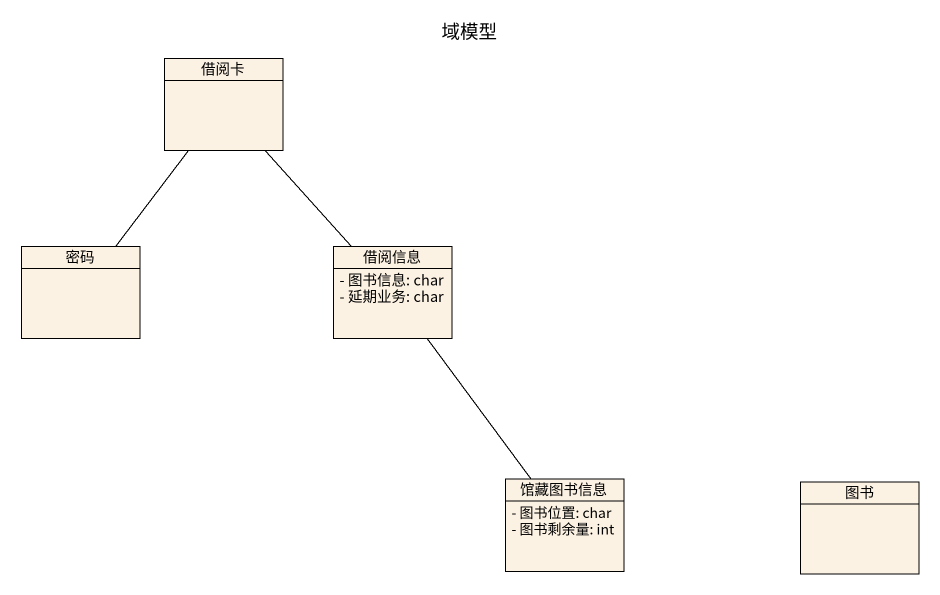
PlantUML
@startuml
title 域模型
hide circle
hide empty members
skinparam classAttributeIconSize 0
class 借阅卡
class 密码
class 借阅信息 {
  - 图书信息: char
  - 延期业务: char
}
class 馆藏图书信息 {
  - 图书位置: char
  - 图书剩余量: int
}
class 图书
借阅卡 -- 密码
借阅卡 -- 借阅信息
借阅信息 -- 馆藏图书信息
@enduml
